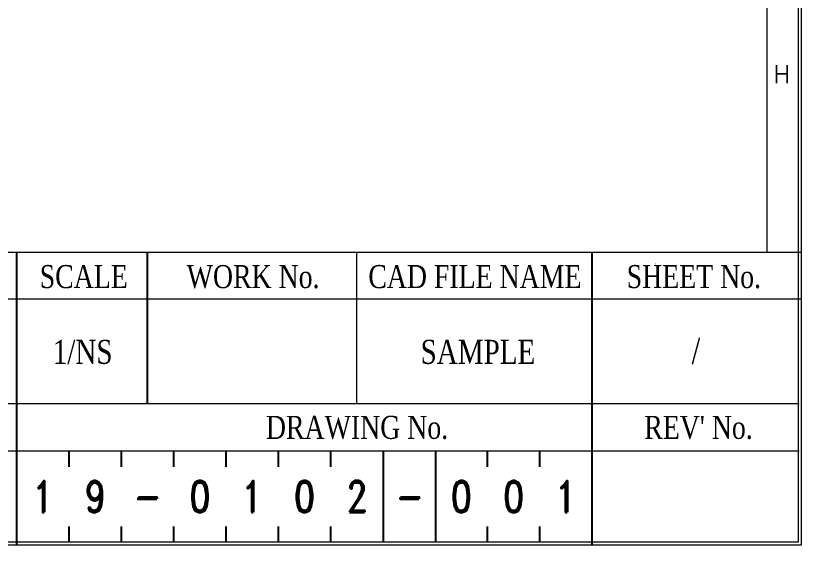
# Model space of a CAD drawing. Header units: millimetres. Extents: x 107 to 2900, y 85 to 3996.
# Drawn here: x 719.1 to 869.3, y 3393.8 to 3495 of the extents above; entities that cross this region are included whole.
import ezdxf
from ezdxf.enums import TextEntityAlignment as Align

# ---------------------------------------------------------------- set-up
doc = ezdxf.new("R2010")
doc.units = ezdxf.units.MM
for name, color, linetype in [('20', 2, 'Continuous'), ('30', 3, 'Continuous'), ('40', 4, 'Continuous'), ('70', 7, 'Continuous')]:
    doc.layers.add(name, color=color, linetype=linetype)
doc.styles.add('SD', font='ROMAND.shx', dxfattribs={"width": 0.8})
doc.styles.add('SIMPLEX', font='SIMPLEX')
doc.styles.add('SS', font='batang.ttc', dxfattribs={"width": 0.8})

msp = doc.modelspace()

# ---------------------------------------------------------------- linework, layer by layer
at = {"layer": '20', "color": 0, "lineweight": 13}
msp.add_lwpolyline([(115.877, 3449.8), (115.877, 3927.2), (862.677, 3927.2), (862.677, 3449.8)], dxfattribs=at)
at = {"layer": '40', "color": 0}
for p, q in [((719.277, 3393.8), (719.277, 3449.8)), ((744.277, 3420.8), (744.277, 3449.8)), ((829.277, 3420.8), (829.277, 3449.8)), ((829.277, 3393.8), (829.277, 3420.8)), ((729.277, 3408.8), (729.277, 3411.8)), ((739.277, 3408.8), (739.277, 3411.8)), ((749.277, 3408.8), (749.277, 3411.8)), ((759.277, 3408.8), (759.277, 3411.8)), ((769.277, 3408.8), (769.277, 3411.8)), ((779.307, 3408.8), (779.307, 3411.8)), ((789.412, 3394.4), (789.412, 3411.8)), ((799.412, 3394.4), (799.412, 3411.8)), ((809.277, 3408.8), (809.277, 3411.8)), ((819.277, 3408.8), (819.277, 3411.8)), ((729.277, 3394.4), (729.277, 3397.4)), ((739.277, 3394.4), (739.277, 3397.4)), ((749.277, 3394.4), (749.277, 3397.4)), ((759.277, 3394.4), (759.277, 3397.4)), ((769.277, 3394.4), (769.277, 3397.4)), ((779.307, 3394.4), (779.307, 3397.4)), ((809.277, 3394.4), (809.277, 3397.4)), ((819.277, 3394.4), (819.277, 3397.4))]:
    msp.add_line(p, q, dxfattribs=at)
at = {"layer": '40', "color": 0, "lineweight": 13}
for p, q in [((784.277, 3420.8), (784.277, 3449.8)), ((869.277, 3440.8), (569.277, 3440.8)), ((868.877, 3420.8), (569.277, 3420.8)), ((868.877, 3411.8), (569.277, 3411.8))]:
    msp.add_line(p, q, dxfattribs=at)
at = {"layer": '70', "color": 0, "lineweight": 13}
msp.add_line((109.277, 3449.8), (869.277, 3449.8), dxfattribs=at)
for points in [[(869.277, 3393.8), (109.277, 3393.8), (109.277, 3933.8), (869.277, 3933.8)], [(868.677, 3394.4), (109.877, 3394.4), (109.877, 3933.2), (868.677, 3933.2)]]:
    msp.add_lwpolyline(points, close=True, dxfattribs=at)
at = {"layer": '70', "color": 0}
msp.add_solid([(841.28, 3447.725), (841.4, 3447.725), (841.34, 3447.365)], dxfattribs=at)

# ---------------------------------------------------------------- texts
at = {"color": 0, "style": 'SD', "width": 0.8}
for s, p in [('1', (724.277, 3403.1)), ('9', (734.277, 3403.1)), ('0', (754.277, 3403.1)), ('1', (764.277, 3403.1)), ('0', (774.277, 3403.1)), ('2', (784.307, 3403.1)), ('0', (804.277, 3403.1)), ('0', (814.277, 3403.1)), ('1', (824.277, 3403.1)), ('-', (744.277, 3403.1)), ('-', (794.412, 3403.1))]:
    msp.add_text(s, height=6, dxfattribs=at).set_placement(p, align=Align.MIDDLE)
at = {"layer": '30', "color": 0, "style": 'SIMPLEX'}
msp.add_text('H', height=3.4, dxfattribs=at).set_placement((865.577, 3483.8), align=Align.MIDDLE)
at = {"layer": '40', "color": 0, "style": 'SS', "width": 0.8}
for s, height, p in [('SCALE', 4.4, (732.064, 3442.94)), ('WORK No.', 4.4, (764.457, 3442.94)), ('CAD FILE NAME', 4.4, (806.861, 3442.94)), ('SHEET No.', 4.4, (848.737, 3442.94)), ('1/NS', 4.6, (731.862, 3428.457)), ('SAMPLE', 4.6, (807.445, 3428.457)), ('/', 5, (849.131, 3428.457)), ('DRAWING No.', 4.4, (784.331, 3414.128)), ("REV' No.", 4.4, (849.62, 3414.128))]:
    msp.add_text(s, height=height, dxfattribs=at).set_placement(p, align=Align.CENTER)

doc.saveas('drawing.dxf')
